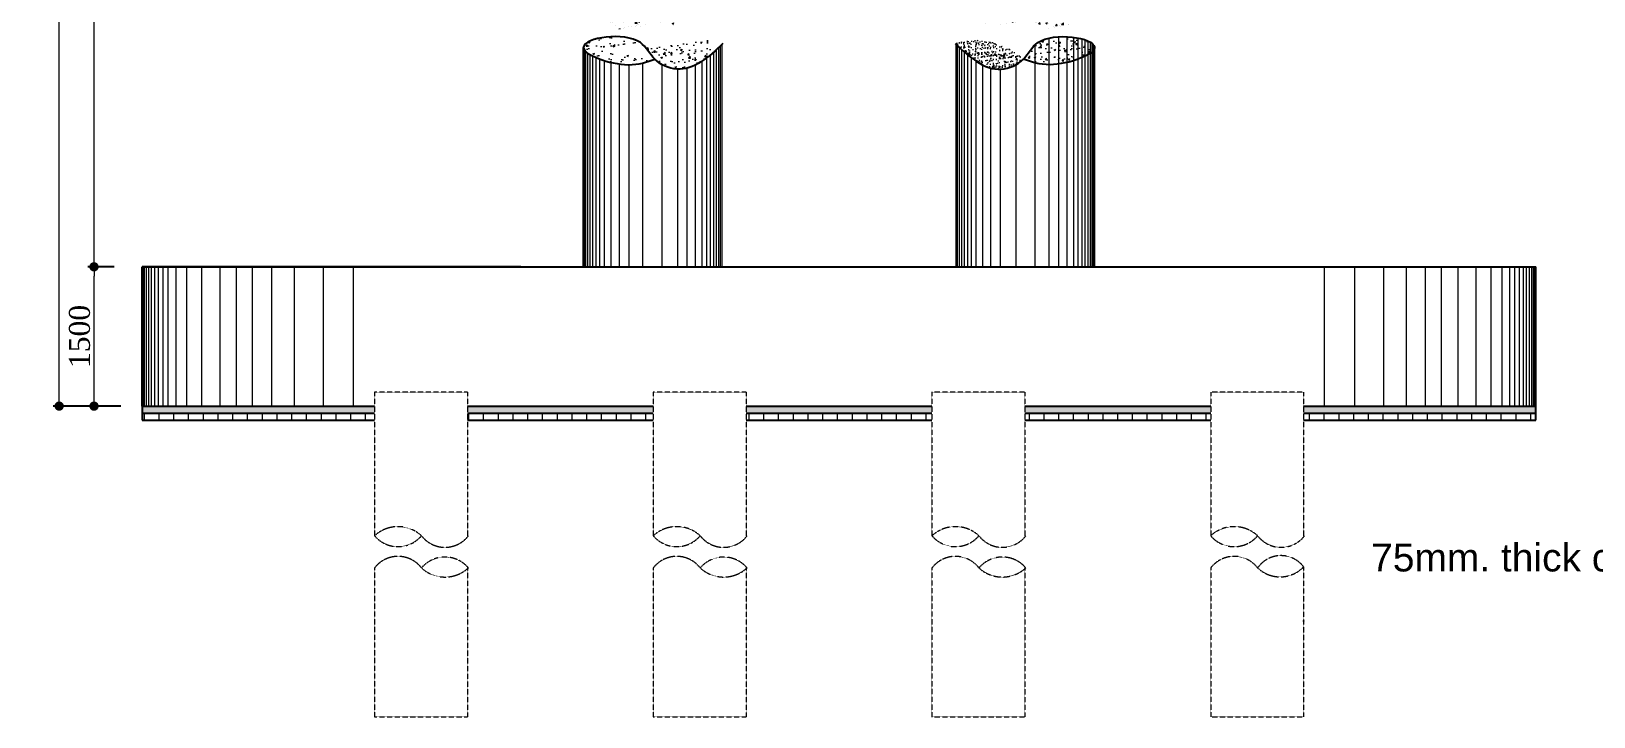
# Model space of a CAD drawing. Header units: millimetres. Extents: x -684453 to 35267, y -286696 to 273430.
# Drawn here: x -97757 to -80939, y 129464 to 136845 of the extents above; entities that cross this region are included whole.
import ezdxf

# ---------------------------------------------------------------- set-up
doc = ezdxf.new("R2010")
doc.units = ezdxf.units.MM
doc.header["$PDMODE"] = 2
doc.linetypes.add('DASHED', pattern=[0.75, 0.5, -0.25])
doc.linetypes.add('HIDDEN', pattern=[9.525, 6.35, -3.175])
doc.layers.get('Defpoints').update_dxf_attribs({"lineweight": 13})
for name, color, linetype, lineweight in [('Dimision', 4, 'Continuous', 9), ('Hatching', 65, 'Continuous', 15), ('Pile', 11, 'Continuous', 15), ('Pire Line', 11, 'Continuous', 25), ('Steel Casing', 70, 'Continuous', 30), ('Text', 7, 'Continuous', 15)]:
    doc.layers.add(name, color=color, linetype=linetype, lineweight=lineweight)
doc.layers.add('Elevation', color=21, linetype='Continuous')
doc.styles.add('ROMANS', font='arial.ttf', dxfattribs={"height": 200})
doc.styles.get("Standard").update_dxf_attribs({"font": 'times.ttf'})
doc.dimstyles.new('ISO-25', dxfattribs={"dimtxt": 175, "dimasz": 100, "dimexe": 65, "dimexo": 115.625, "dimgap": 40, "dimtad": 1, "dimtoh": 1, "dimdec": 0, "dimtxsty": 'Standard', "dimblk": 'DOT', "dimcen": 300, "dimclrd": 256, "dimclre": 256, "dimclrt": 256, "dimadec": 0, "dimazin": 0, "dimtfac": 1, "dimtdec": 0, "dimtix": 1, "dimtmove": 0, "dimatfit": 3, "dimldrblk": 'DOT', "dimfxl": 75, "dimlwd": -1, "dimarcsym": 0})
pattern_1 = [(50, (-99669.93, 37561.23), (182.18467, -15.93909), [19.05, -209.55]), (355, (-99669.93, 37561.23), (-35.24283, 191.05664), [15.24, -167.64]), (100.451, (-99654.75, 37559.9), (146.9425, 175.1167), [16.19, -178.09]), (46.1842, (-99669.93, 37612.03), (271.07904, -42.04233), [28.575, -314.325]), (96.6356, (-99647.34, 37608.53), (237.4042, 247.42556), [24.285, -267.135]), (351.184, (-99669.93, 37612.03), (237.4046, 247.4251), [22.86, -251.46]), (21, (-99644.53, 37599.33), (151.61488, -102.26552), [19.05, -209.55]), (326, (-99644.53, 37599.33), (61.80203, 184.18797), [15.24, -167.64]), (71.4514, (-99631.9, 37590.81), (213.4165, 81.92286), [16.19, -178.09]), (37.5, (-99669.93, 37561.23), (3.088603, 84.55504), [0, -165.608, 0, -170.18, 0, -168.275]), (7.5, (-99669.93, 37561.23), (66.81966, 100.180575), [0, -97.028, 0, -161.798, 0, -64.135]), (327.5, (-99726.57, 37561.23), (135.590595, -5.728744), [0, -63.5, 0, -198.12, 0, -262.89]), (317.5, (-99751.97, 37561.23), (148.12918, 25.42649), [0, -82.55, 0, -131.572, 0, -186.69])]
pattern_2 = [(50, (-100669.93, 37561.23), (182.18467, -15.93909), [19.05, -209.55]), (355, (-100669.93, 37561.23), (-35.24283, 191.05664), [15.24, -167.64]), (100.451, (-100654.75, 37559.9), (146.9425, 175.1167), [16.19, -178.09]), (46.1842, (-100669.93, 37612.03), (271.07904, -42.04233), [28.575, -314.325]), (96.6356, (-100647.34, 37608.53), (237.4042, 247.42556), [24.285, -267.135]), (351.184, (-100669.93, 37612.03), (237.4046, 247.4251), [22.86, -251.46]), (21, (-100644.53, 37599.33), (151.61488, -102.26552), [19.05, -209.55]), (326, (-100644.53, 37599.33), (61.80203, 184.18797), [15.24, -167.64]), (71.4514, (-100631.9, 37590.81), (213.4165, 81.92286), [16.19, -178.09]), (37.5, (-100669.93, 37561.23), (3.088603, 84.55504), [0, -165.608, 0, -170.18, 0, -168.275]), (7.5, (-100669.93, 37561.23), (66.81966, 100.180575), [0, -97.028, 0, -161.798, 0, -64.135]), (327.5, (-100726.575, 37561.23), (135.590595, -5.728744), [0, -63.5, 0, -198.12, 0, -262.89]), (317.5, (-100751.97, 37561.23), (148.12918, 25.42649), [0, -82.55, 0, -131.572, 0, -186.69])]

# ---------------------------------------------------------------- blocks, each defined once
blk = doc.blocks.new('_Dot')
at = {"color": 0, "linetype": 'ByBlock', "lineweight": -2}
blk.add_line((-0.5, 0), (-1, 0), dxfattribs=at)
at = {"color": 0, "linetype": 'ByBlock', "const_width": 0.5}
blk.add_lwpolyline([(-0.25, 0, 1), (0.25, 0, 1)], format="xyb", close=True, dxfattribs=at)
blk = doc.blocks.new('*D20')
at = {"layer": 'Defpoints', "color": 0, "ltscale": 3, "transparency": 16777216}
for p in [(-97082, 134309), (-96751, 134309), (-96676, 132809)]:
    blk.add_point(p, dxfattribs=at)
at = {"layer": 'Dimision', "lineweight": -2, "ltscale": 3, "transparency": 16777216}
for p, q in [((-96866, 134309), (-97147, 134309)), ((-96792, 132809), (-97147, 132809))]:
    blk.add_line(p, q, dxfattribs=at)
at = {"layer": 'Dimision', "ltscale": 3, "transparency": 16777216}
blk.add_line((-97082, 132909), (-97082, 134209), dxfattribs=at)
at = {"layer": 'Dimision', "ltscale": 3, "transparency": 16777216, "xscale": 100, "yscale": 100, "zscale": 100}
for p, rotation in [((-97082, 134309), 90), ((-97082, 132809), 270)]:
    blk.add_blockref('_Dot', p, dxfattribs=dict(at, rotation=rotation))
at = {"layer": 'Dimision', "ltscale": 3, "transparency": 16777216, "insert": (-97237, 133559), "char_height": 225, "attachment_point": 5, "rotation": 90}
blk.add_mtext('1500', dxfattribs=at)
blk = doc.blocks.new('*D23')
at = {"layer": 'Defpoints', "color": 0, "ltscale": 3, "transparency": 16777216}
for p in [(-97082, 143875), (-96792, 143875), (-96846, 134309)]:
    blk.add_point(p, dxfattribs=at)
at = {"layer": 'Dimision', "lineweight": -2, "ltscale": 3, "transparency": 16777216}
for p, q in [((-96908, 143875), (-97147, 143875)), ((-96962, 134309), (-97147, 134309))]:
    blk.add_line(p, q, dxfattribs=at)
at = {"layer": 'Dimision', "ltscale": 3, "transparency": 16777216}
blk.add_line((-97082, 134409), (-97082, 143775), dxfattribs=at)
at = {"layer": 'Dimision', "ltscale": 3, "transparency": 16777216, "xscale": 100, "yscale": 100, "zscale": 100}
for p, rotation in [((-97082, 143875), 90), ((-97082, 134309), 270)]:
    blk.add_blockref('_Dot', p, dxfattribs=dict(at, rotation=rotation))
at = {"layer": 'Dimision', "ltscale": 3, "transparency": 16777216, "insert": (-97237, 139092), "char_height": 225, "attachment_point": 5, "rotation": 90}
blk.add_mtext('h1', dxfattribs=at)
blk = doc.blocks.new('*D24')
at = {"layer": 'Defpoints', "color": 0, "ltscale": 3, "transparency": 16777216}
for p in [(-97457, 145375), (-96735, 145375), (-96676, 132809)]:
    blk.add_point(p, dxfattribs=at)
at = {"layer": 'Dimision', "lineweight": -2, "ltscale": 3, "transparency": 16777216}
for p, q in [((-96851, 145375), (-97522, 145375)), ((-96792, 132809), (-97522, 132809))]:
    blk.add_line(p, q, dxfattribs=at)
at = {"layer": 'Dimision', "ltscale": 3, "transparency": 16777216}
blk.add_line((-97457, 132909), (-97457, 145275), dxfattribs=at)
at = {"layer": 'Dimision', "ltscale": 3, "transparency": 16777216, "xscale": 100, "yscale": 100, "zscale": 100}
for p, rotation in [((-97457, 145375), 90), ((-97457, 132809), 270)]:
    blk.add_blockref('_Dot', p, dxfattribs=dict(at, rotation=rotation))
at = {"layer": 'Dimision', "ltscale": 3, "transparency": 16777216, "insert": (-97610, 139092), "char_height": 225, "attachment_point": 5, "rotation": 90}
blk.add_mtext('H', dxfattribs=at)

msp = doc.modelspace()

# ---------------------------------------------------------------- hatches: boundary and pattern name
at = {"layer": 'Hatching', "ltscale": 5}
h = msp.add_hatch(dxfattribs=at)
h.set_pattern_fill('AR-CONC', color=256, style=0)
h.set_pattern_definition(pattern_1)
edge = h.paths.add_edge_path()
edge.add_spline(control_points=[(-91080.7, 136965.8), (-90994.3, 136935.2), (-90755.1, 136850.4), (-89962.3, 137136.9), (-90912.1, 137293.3), (-91059.4, 136939), (-91431.6, 136779.8), (-91657.7, 136989.5), (-91812.1, 137132.6)], knot_values=[0, 0, 0, 0, 292.9277467, 811.0893429, 1425.9465601, 1662.9336283, 1924.7273641, 2488.4084936, 2488.4084936, 2488.4084936, 2488.4084936], degree=3, periodic=0)
h = msp.add_hatch(dxfattribs=at)
h.set_pattern_fill('AR-CONC', color=256, style=0)
h.set_pattern_definition(pattern_2)
edge = h.paths.add_edge_path()
edge.add_spline(control_points=[(-87043.5, 136965.8), (-87129.9, 136935.2), (-87369.1, 136850.4), (-88161.9, 137136.9), (-87212.1, 137293.3), (-87064.7, 136939), (-86692.6, 136779.8), (-86466.5, 136989.5), (-86312.1, 137132.6)], knot_values=[0, 0, 0, 0, 292.9277467, 811.0893429, 1425.9465601, 1662.9336283, 1924.7273641, 2488.4084936, 2488.4084936, 2488.4084936, 2488.4084936], degree=3, periodic=0)
h = msp.add_hatch(dxfattribs=at)
h.set_pattern_fill('AR-CONC', color=256, style=0)
h.set_pattern_definition(pattern_1)
edge = h.paths.add_edge_path()
edge.add_spline(control_points=[(-91046.1, 136544.5), (-91132.3, 136513.9), (-91366.6, 136430.7), (-91804.5, 136586.4), (-91812.1, 136668.4)], knot_values=[1690.8081394, 1690.8081394, 1690.8081394, 1690.8081394, 1983.149125, 2485.2283977, 2485.2283977, 2485.2283977, 2485.2283977], degree=3, periodic=0)
edge.add_spline(control_points=[(-90312.1, 136711.6), (-90467.5, 136568.2), (-90694.6, 136358.7), (-91067.3, 136517.6), (-91214.2, 136871), (-91802.7, 136774.2), (-91812.1, 136675.3)], knot_values=[0, 0, 0, 0, 566.4211851, 827.690524, 1064.2028855, 1676.7600624, 1676.7600624, 1676.7600624, 1676.7600624], degree=3, periodic=0)
edge.add_line((-91812.1, 136675.3), (-91812.1, 136668.4))
h = msp.add_hatch(dxfattribs=at)
h.set_pattern_fill('AR-CONC', color=256, style=0)
h.set_pattern_definition(pattern_1)
edge = h.paths.add_edge_path()
edge.add_spline(control_points=[(-91046.1, 136544.5), (-90984.5, 136482.3), (-90694.6, 136358.7), (-90467.5, 136568.2), (-90312.1, 136711.6)], knot_values=[0, 0, 0, 0, 261.269339, 827.690524, 827.690524, 827.690524, 827.690524], degree=3, periodic=0)
edge.add_arc((-90545.9, 136043.3), 708.1, 70.71466, 134.93909)
h = msp.add_hatch(dxfattribs=at)
h.set_pattern_fill('AR-CONC', color=256, scale=0.5, style=0)
h.set_pattern_definition([(50, (-100669.93, 37561.23), (91.092334, -7.96954), [9.525, -104.775]), (355, (-100669.93, 37561.23), (-17.62141, 95.52832), [7.62, -83.82]), (100.451, (-100662.34, 37560.57), (73.47125, 87.558344), [8.095, -89.045]), (46.1842, (-100669.93, 37586.63), (135.53952, -21.02116), [14.2875, -157.1625]), (96.6356, (-100658.64, 37584.88), (118.70212, 123.71278), [12.1425, -133.5675]), (351.184, (-100669.93, 37586.63), (118.7023, 123.71256), [11.43, -125.73]), (21, (-100657.23, 37580.28), (75.80744, -51.13276), [9.525, -104.775]), (326, (-100657.23, 37580.28), (30.90101, 92.09398), [7.62, -83.82]), (71.4514, (-100650.915, 37576.02), (106.708245, 40.96143), [8.095, -89.045]), (37.5, (-100669.933, 37561.232), (1.544302, 42.277519), [0, -82.804, 0, -85.09, 0, -84.1375]), (7.5, (-100669.933, 37561.23), (33.409831, 50.090287), [0, -48.514, 0, -80.899, 0, -32.0675]), (327.5, (-100698.254, 37561.232), (67.795298, -2.864372), [0, -31.75, 0, -99.06, 0, -131.445]), (317.5, (-100710.954, 37561.23), (74.06459, 12.713246), [0, -41.275, 0, -65.786, 0, -93.345])])
edge = h.paths.add_edge_path()
edge.add_spline(control_points=[(-87812.1, 136711.6), (-87656.6, 136568.2), (-87429.5, 136358.7), (-87139.7, 136482.3), (-87078.1, 136544.5)], knot_values=[0, 0, 0, 0, 566.4211851, 827.690524, 827.690524, 827.690524, 827.690524], degree=3, periodic=0)
edge.add_arc((-87585.2, 136012.8), 734.7, 46.35587, 107.99037)
h = msp.add_hatch(dxfattribs=at)
h.set_pattern_fill('AR-CONC', color=256, style=0)
h.set_pattern_definition(pattern_2)
edge = h.paths.add_edge_path()
edge.add_spline(control_points=[(-86312.1, 136675.3), (-86321.5, 136774.2), (-86910, 136871), (-87056.9, 136517.6), (-87429.5, 136358.7), (-87656.6, 136568.2), (-87812.1, 136711.6)], knot_values=[0, 0, 0, 0, 612.557177, 849.0695384, 1110.3388774, 1676.7600624, 1676.7600624, 1676.7600624, 1676.7600624], degree=3, periodic=0)
edge.add_spline(control_points=[(-87078.1, 136544.5), (-86991.9, 136513.9), (-86757.6, 136430.7), (-86319.7, 136586.4), (-86312.1, 136668.4)], knot_values=[1690.8081394, 1690.8081394, 1690.8081394, 1690.8081394, 1983.149125, 2485.2283977, 2485.2283977, 2485.2283977, 2485.2283977], degree=3, periodic=0)
edge.add_line((-86312.1, 136668.4), (-86312.1, 136675.3))
h = msp.add_hatch(dxfattribs=at)
h.set_pattern_fill('AR-CONC', color=256, style=0)
h.set_pattern_definition([(50, (230168.06, 0), (182.18467, -15.939086), [19.05, -209.55]), (355, (230168.06, 0), (-35.24283, 191.05664), [15.24, -167.64]), (100.451, (230183.24, -1.33), (146.9425, 175.11669), [16.19, -178.09]), (46.1842, (230168.06, 50.8), (271.07904, -42.04233), [28.575, -314.325]), (96.6356, (230190.65, 47.3), (237.40423, 247.42556), [24.285, -267.135]), (351.184, (230168.06, 50.8), (237.4046, 247.42512), [22.86, -251.46]), (21, (230193.46, 38.1), (151.61488, -102.26552), [19.05, -209.55]), (326, (230193.46, 38.1), (61.80203, 184.18797), [15.24, -167.64]), (71.4514, (230206.09, 29.58), (213.41649, 81.92286), [16.19, -178.09]), (37.5, (230168.056, 0), (3.088603, 84.555039), [0, -165.608, 0, -170.18, 0, -168.275]), (7.5, (230168.06, 0), (66.819663, 100.180575), [0, -97.028, 0, -161.798, 0, -64.135]), (327.5, (230111.414, 0), (135.590595, -5.728744), [0, -63.5, 0, -198.12, 0, -262.89]), (317.5, (230086.01, 0), (148.12918, 25.42649), [0, -82.55, 0, -131.572, 0, -186.69])])
h.paths.add_polyline_path([(-94062.1, 132809.3), (-96562.1, 132809.3), (-96562.1, 132734.3), (-94062.1, 132734.3)])
h.paths.add_polyline_path([(-91062.1, 132809.3), (-93062.1, 132809.3), (-93062.1, 132734.3), (-91062.1, 132734.3)])
h.paths.add_polyline_path([(-88062.1, 132809.3), (-90062.1, 132809.3), (-90062.1, 132734.3), (-88062.1, 132734.3)])
h.paths.add_polyline_path([(-85062.1, 132809.3), (-87062.1, 132809.3), (-87062.1, 132734.3), (-85062.1, 132734.3)])
h.paths.add_polyline_path([(-81562.1, 132809.3), (-84062.1, 132809.3), (-84062.1, 132734.3), (-81562.1, 132734.3)])
h = msp.add_hatch(dxfattribs=at)
h.set_pattern_fill('ANSI31', color=256, scale=50, angle=45, style=0)
h.set_pattern_definition([(90, (230168.06, 0), (-158.75, 1e-14), [])])
h.paths.add_polyline_path([(-94062.1, 132734.3), (-96562.1, 132734.3), (-96562.1, 132659.3), (-94062.1, 132659.3)])
h.paths.add_polyline_path([(-91062.1, 132734.3), (-93062.1, 132734.3), (-93062.1, 132659.3), (-93008.7, 132659.3), (-91062.1, 132659.3)])
h.paths.add_polyline_path([(-88062.1, 132734.3), (-90062.1, 132734.3), (-90062.1, 132659.3), (-90008.7, 132659.3), (-88062.1, 132659.3)])
h.paths.add_polyline_path([(-85062.1, 132734.3), (-87062.1, 132734.3), (-87062.1, 132659.3), (-87008.7, 132659.3), (-85062.1, 132659.3), (-85062.1, 132659.9)])
h.paths.add_polyline_path([(-81562.1, 132734.3), (-84062.1, 132734.3), (-84062.1, 132659.3), (-84008.7, 132659.3), (-81562.1, 132659.3)])

# ---------------------------------------------------------------- linework, layer by layer
at = {"layer": 'Elevation', "ltscale": 10}
msp.add_lwpolyline([(-95260.2, 134309.3), (-93588.9, 134309.3)], dxfattribs=at)
at = {"layer": 'Hatching', "ltscale": 5}
for p, q in [((-86802.5, 134309.3), (-86802.5, 136771.7)), ((-86697.1, 134309.3), (-86697.1, 136785.9)), ((-86608.2, 134309.3), (-86608.2, 136786)), ((-86537.1, 134309.3), (-86537.1, 136779.4)), ((-86487.1, 134309.3), (-86487.1, 136771.1)), ((-86447.1, 134309.3), (-86447.1, 136761.8)), ((-86412.1, 134309.3), (-86412.1, 136751.2)), ((-86382.1, 134309.3), (-86382.1, 136739.5)), ((-91802.1, 134309.3), (-91802.1, 136643.5)), ((-91787.1, 134309.3), (-91787.1, 136626.2)), ((-91767.1, 134309.3), (-91767.1, 136609.6)), ((-91742.1, 134309.3), (-91742.1, 136593.2)), ((-91712.1, 134309.3), (-91712.1, 136576.9)), ((-90447.1, 136040.1), (-90447.1, 136591.5)), ((-90447.1, 134309.3), (-90447.1, 136591.4)), ((-90412.1, 136040.1), (-90412.1, 136621.2)), ((-90412.1, 134309.3), (-90412.1, 136621.1)), ((-90382.1, 136040.1), (-90382.1, 136647.7)), ((-90382.1, 134309.3), (-90382.1, 136647.6)), ((-90357.1, 136040.1), (-90357.1, 136670.3)), ((-90357.1, 134309.3), (-90357.1, 136670.2)), ((-90337.1, 136040.1), (-90337.1, 136688.6)), ((-90337.1, 134309.3), (-90337.1, 136688.5)), ((-90322.1, 134309.3), (-90322.1, 136702.4)), ((-90322.1, 136040.1), (-90322.1, 136702.4)), ((-87802.1, 134309.3), (-87802.1, 136702.4)), ((-87787.1, 134309.3), (-87787.1, 136688.5)), ((-87767.1, 134309.3), (-87767.1, 136670.2)), ((-87742.1, 134309.3), (-87742.1, 136647.6)), ((-87712.1, 134309.3), (-87712.1, 136621.1)), ((-87677.1, 134309.3), (-87677.1, 136591.4)), ((-86951.2, 134309.3), (-86951.2, 136700)), ((-86357.1, 134309.3), (-86357.1, 136726.9)), ((-86337.1, 134309.3), (-86337.1, 136713.4)), ((-86322.1, 134309.3), (-86322.1, 136698.5)), ((-91677.1, 134309.3), (-91677.1, 136560.8)), ((-91637.1, 134309.3), (-91637.1, 136545)), ((-91587.1, 134309.3), (-91587.1, 136528.3)), ((-91516, 134309.3), (-91516, 136509.3)), ((-91427.1, 134309.3), (-91427.1, 136492.8)), ((-91321.7, 134309.3), (-91321.7, 136484.9)), ((-91173, 134309.3), (-91173, 136504.1)), ((-90968, 134309.3), (-90968, 136485.9)), ((-90799.3, 134309.3), (-90799.3, 136437)), ((-90799.3, 136040.1), (-90799.3, 136437)), ((-90697.1, 134309.3), (-90697.1, 136448.1)), ((-90697.1, 136040.1), (-90697.1, 136448.1)), ((-90608.2, 134309.3), (-90608.2, 136482.1)), ((-90608.2, 136040.1), (-90608.2, 136482.1)), ((-90537.1, 136040.1), (-90537.1, 136523.8)), ((-90537.1, 134309.3), (-90537.1, 136523.7)), ((-90487.1, 136040.1), (-90487.1, 136559.7)), ((-90487.1, 134309.3), (-90487.1, 136559.6)), ((-87637.1, 134309.3), (-87637.1, 136559.6)), ((-87587.1, 134309.3), (-87587.1, 136523.7)), ((-87516, 134309.3), (-87516, 136482.1)), ((-87427.1, 134309.3), (-87427.1, 136448.1)), ((-87324.9, 134309.3), (-87324.9, 136437)), ((-87156.1, 134309.3), (-87156.1, 136485.9)), ((-96552.1, 132809.3), (-96552.1, 134309.3)), ((-96537.1, 132809.3), (-96537.1, 134309.3)), ((-96517.1, 132809.3), (-96517.1, 134309.3)), ((-96492.1, 132809.3), (-96492.1, 134309.3)), ((-96462.1, 132809.3), (-96462.1, 134309.3)), ((-96427.1, 132809.3), (-96427.1, 134309.3)), ((-96387.1, 132809.3), (-96387.1, 134309.3)), ((-96337.1, 132809.3), (-96337.1, 134309.3)), ((-96282.8, 132809.3), (-96282.8, 134309.3)), ((-96197.6, 132809.3), (-96197.6, 134309.3)), ((-96081.7, 132809.3), (-96081.7, 134309.3)), ((-95920.8, 132809.3), (-95920.8, 134309.3)), ((-95725.7, 132809.3), (-95725.7, 134309.3)), ((-95546.8, 132809.3), (-95546.8, 134309.3)), ((-95375.1, 132809.3), (-95375.1, 134309.3)), ((-95169.1, 132809.3), (-95169.1, 134309.3)), ((-94924.1, 132809.3), (-94924.1, 134309.3)), ((-94612.4, 132809.3), (-94612.4, 134309.3)), ((-94287.1, 132809.3), (-94287.1, 134309.3)), ((-83837.1, 132809.3), (-83837.1, 134309.3)), ((-83511.8, 132809.3), (-83511.8, 134309.3)), ((-83200, 132809.3), (-83200, 134309.3)), ((-82955.1, 132809.3), (-82955.1, 134309.3)), ((-82749.1, 132809.3), (-82749.1, 134309.3)), ((-82577.4, 132809.3), (-82577.4, 134309.3)), ((-82398.4, 132809.3), (-82398.4, 134309.3)), ((-82203.4, 132809.3), (-82203.4, 134309.3)), ((-82042.5, 132809.3), (-82042.5, 134309.3)), ((-81926.6, 132809.3), (-81926.6, 134309.3)), ((-81841.4, 132809.3), (-81841.4, 134309.3)), ((-81787.1, 132809.3), (-81787.1, 134309.3)), ((-81737.1, 132809.3), (-81737.1, 134309.3)), ((-81697.1, 132809.3), (-81697.1, 134309.3)), ((-81662.1, 132809.3), (-81662.1, 134309.3)), ((-81632.1, 132809.3), (-81632.1, 134309.3)), ((-81607.1, 132809.3), (-81607.1, 134309.3)), ((-81587.1, 132809.3), (-81587.1, 134309.3)), ((-81572.1, 132809.3), (-81572.1, 134309.3))]:
    msp.add_line(p, q, dxfattribs=at)
at = {"layer": 'Pile', "linetype": 'DASHED', "ltscale": 5}
for p, q in [((-94062.1, 132959.3), (-94062.1, 131412.8)), ((-93062.1, 132959.3), (-94062.1, 132959.3)), ((-93062.1, 132959.3), (-93062.1, 131401.5)), ((-91062.1, 132959.3), (-91062.1, 131412.8)), ((-90062.1, 132959.3), (-91062.1, 132959.3)), ((-90062.1, 132959.3), (-90062.1, 131401.5)), ((-88062.1, 132959.3), (-88062.1, 131412.8)), ((-87062.1, 132959.3), (-88062.1, 132959.3)), ((-87062.1, 132959.3), (-87062.1, 131401.5)), ((-85062.1, 132959.3), (-85062.1, 131412.8)), ((-84062.1, 132959.3), (-85062.1, 132959.3)), ((-84062.1, 132959.3), (-84062.1, 131401.5)), ((-94062.1, 131067.1), (-94062.1, 129464.5)), ((-93062.1, 131078.5), (-93062.1, 129464.5)), ((-91062.1, 131067.1), (-91062.1, 129464.5)), ((-90062.1, 131078.5), (-90062.1, 129464.5)), ((-88062.1, 131067.1), (-88062.1, 129464.5)), ((-87062.1, 131078.5), (-87062.1, 129464.5)), ((-85062.1, 131067.1), (-85062.1, 129464.5)), ((-84062.1, 131078.5), (-84062.1, 129464.5)), ((-94062.1, 129464.5), (-93062.1, 129464.5)), ((-91062.1, 129464.5), (-90062.1, 129464.5)), ((-88062.1, 129464.5), (-87062.1, 129464.5)), ((-85062.1, 129464.5), (-84062.1, 129464.5))]:
    msp.add_line(p, q, dxfattribs=at)
for points in [[(-93051.9, 131412.8, -0.4904942), (-93557, 131412.8, 0.3892822), (-94062.1, 131412.8, 0.4613864), (-93557, 131412.8)], [(-90051.9, 131412.8, -0.4904942), (-90557, 131412.8, 0.3892822), (-91062.1, 131412.8, 0.4613864), (-90557, 131412.8)], [(-87051.9, 131412.8, -0.4904942), (-87557, 131412.8, 0.3892822), (-88062.1, 131412.8, 0.4613864), (-87557, 131412.8)], [(-84051.9, 131412.8, -0.4904942), (-84557, 131412.8, 0.3892822), (-85062.1, 131412.8, 0.4613864), (-84557, 131412.8)], [(-94062.1, 131067.1, -0.4904942), (-93557, 131067.1, 0.3892822), (-93051.9, 131067.1, 0.4613864), (-93557, 131067.1)], [(-91062.1, 131067.1, -0.4904942), (-90557, 131067.1, 0.3892822), (-90051.9, 131067.1, 0.4613864), (-90557, 131067.1)], [(-88062.1, 131067.1, -0.4904942), (-87557, 131067.1, 0.3892822), (-87051.9, 131067.1, 0.4613864), (-87557, 131067.1)], [(-85062.1, 131067.1, -0.4904942), (-84557, 131067.1, 0.4118568), (-84062.1, 131078.5, 0.5097541), (-84557, 131067.1)]]:
    msp.add_lwpolyline(points, format="xyb", dxfattribs=at)
at = {"layer": 'Pire Line', "ltscale": 5}
for p, q in [((-91812.1, 134309.3), (-91812.1, 136668.4)), ((-86312.1, 134309.3), (-86312.1, 136675.3)), ((-96562.1, 134309.3), (-81562.1, 134309.3)), ((-92487.1, 134309.3), (-96562.1, 134309.3)), ((-96562.1, 132809.3), (-96562.1, 134309.3)), ((-81562.1, 132659.3), (-81562.1, 134309.3)), ((-81562.1, 132809.3), (-81562.1, 134309.3)), ((-96562.1, 132809.3), (-94062.1, 132809.3)), ((-96562.1, 132734.3), (-94062.1, 132734.3)), ((-93062.1, 132809.3), (-91062.1, 132809.3)), ((-93062.1, 132734.3), (-91062.1, 132734.3)), ((-90062.1, 132809.3), (-88062.1, 132809.3)), ((-90062.1, 132734.3), (-88062.1, 132734.3)), ((-87062.1, 132809.3), (-85062.1, 132809.3)), ((-87062.1, 132734.3), (-85062.1, 132734.3)), ((-84062.1, 132809.3), (-81562.1, 132809.3)), ((-84062.1, 132734.3), (-81562.1, 132734.3)), ((-96562.1, 132659.3), (-94062.1, 132659.3)), ((-93062.1, 132659.3), (-91062.1, 132659.3)), ((-90062.1, 132659.3), (-88062.1, 132659.3)), ((-87062.1, 132659.3), (-85062.1, 132659.3)), ((-84062.1, 132659.3), (-81562.1, 132659.3))]:
    msp.add_line(p, q, dxfattribs=at)
at = {"layer": 'Pire Line', "ltscale": 5, "const_width": 0.02}
for points in [[(-90312.1, 134309.3), (-90312.1, 136711.6)], [(-90312.1, 136040.1), (-90312.1, 136711.6)], [(-87812.1, 134309.3), (-87812.1, 136711.6)]]:
    msp.add_lwpolyline(points, dxfattribs=at)
at = {"layer": 'Pire Line', "ltscale": 3}
for points in [[(-84019, 134309.3), (-83819, 134309.3)], [(-96562.1, 132809.3), (-96562.1, 132659.3)]]:
    msp.add_lwpolyline(points, dxfattribs=at)
at = {"layer": 'Pire Line', "ltscale": 5}
for points in [[(-90312.1, 136711.6), (-90807.7, 136437.4), (-91046.1, 136544.5), (-91201.4, 136722.8), (-91812.1, 136675.3), (-91332.3, 136485), (-91046.1, 136544.5)], [(-87812.1, 136711.6), (-87316.4, 136437.4), (-87078.1, 136544.5), (-86922.8, 136722.8), (-86312.1, 136675.3), (-86791.9, 136485), (-87078.1, 136544.5)]]:
    msp.add_spline(points, degree=3, dxfattribs=at)
at = {"layer": 'Steel Casing', "linetype": 'HIDDEN', "ltscale": 10}
msp.add_lwpolyline([(-84062.1, 130494.2), (-84062.1, 130496)], dxfattribs=at)

# ---------------------------------------------------------------- texts
at = {"layer": 'Text', "style": 'ROMANS'}
msp.add_text('75mm. thick c c(p1 & p8)', height=300, dxfattribs=at).set_placement((-83335, 131028.9))

# ---------------------------------------------------------------- dimensions: what is measured, and where the dimension line sits
at = {"layer": 'Dimision', "ltscale": 3}
for base, p1, p2, text, picture, middle in [((-97457.3, 145375.1), (-96676.3, 132809.3), (-96735.1, 145375.1), 'H', '*D24', (-97609.8, 139092.2)), ((-97082.1, 143875.1), (-96846.3, 134309.3), (-96792.4, 143875.1), 'h1', '*D23', (-97237.4, 139092.2))]:
    dim = msp.add_linear_dim(base=base, p1=p1, p2=p2, angle=90, text=text, dimstyle='ISO-25', override={"dimtxt": 225}, dxfattribs=at)
    dim.commit()
    dim.dimension.update_dxf_attribs({"geometry": picture, "text_midpoint": middle})
dim = msp.add_linear_dim(base=(-97082.1, 134309.3), p1=(-96676.3, 132809.3), p2=(-96750.8, 134309.3), angle=90, dimstyle='ISO-25', override={"dimtxt": 225}, dxfattribs=at)
dim.commit()
dim.dimension.update_dxf_attribs({"geometry": '*D20', "text_midpoint": (-97236.5, 133559.3)})

doc.saveas('drawing.dxf')
